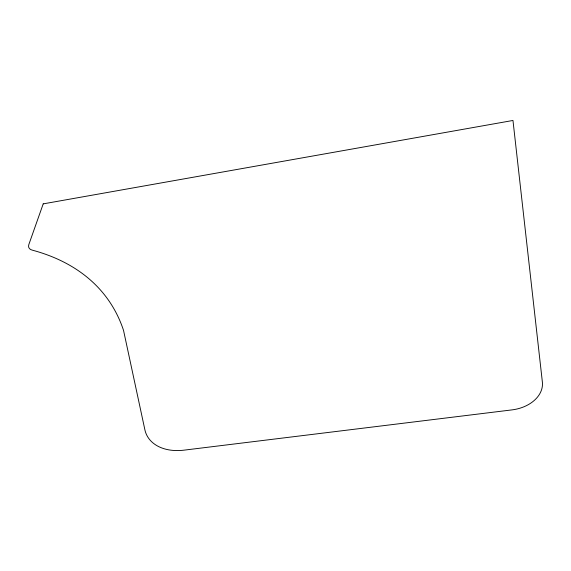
<?xml version="1.0" encoding="UTF-8"?>
<svg xmlns="http://www.w3.org/2000/svg" width="571" height="571" viewBox="0 0 571 571"><rect width="100%" height="100%" fill="white"/><g stroke="black" fill="none" stroke-linecap="round" stroke-linejoin="round"><path stroke-width="0.86" d="M43.21 203.868L28.864 244.459A12.319 6.517 -24.4 0 0 32.369 250.169A372.406 204.339 -35.7 0 1 123.543 330.438L144.877 429.756A47.222 32.747 -24.3 0 0 184.098 450.148L511.994 409.892A34.553 24.81 -4.6 0 0 542.371 382.042L512.972 120.467L43.21 203.868"/></g></svg>
